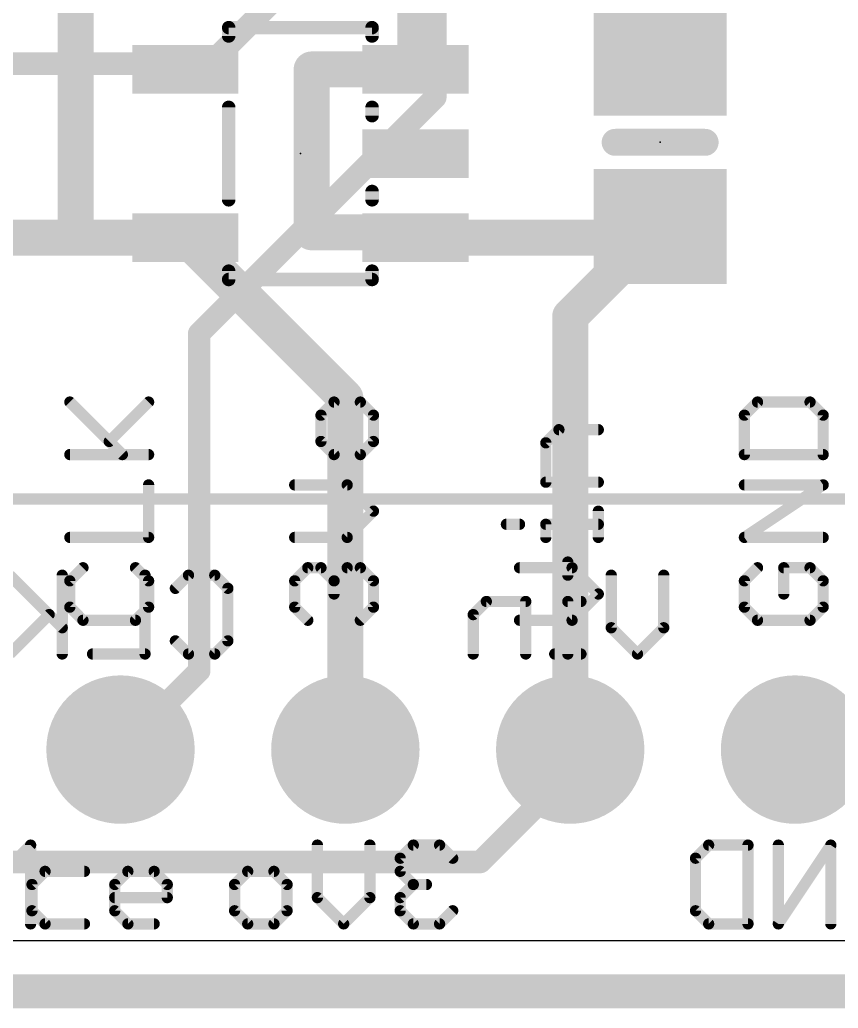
# Model space of a CAD drawing. Extents: x -0.6 to 62.7, y -0.8 to 53.6.
# Drawn here: x 46.36 to 55.61, y -0.76 to 10.4 of the extents above; entities that cross this region are included whole.
import ezdxf

# ---------------------------------------------------------------- set-up
doc = ezdxf.new("R2010")
doc.units = 0
for name, color, linetype in [('1', 12, 'CONTINUOUS'), ('16', 132, 'CONTINUOUS'), ('17', 110, 'CONTINUOUS'), ('20', 53, 'CONTINUOUS'), ('21', 40, 'CONTINUOUS'), ('22', 6, 'CONTINUOUS'), ('23', 40, 'CONTINUOUS')]:
    doc.layers.add(name, color=color, linetype=linetype)

# ---------------------------------------------------------------- blocks, each defined once
blk = doc.blocks.new('RECT')
blk.add_solid([(-0.5, -0.5), (0.5, -0.5), (-0.5, 0.5), (0.5, 0.5)])
blk = doc.blocks.new('ROUNDP')
at = {"const_width": 0.5}
blk.add_lwpolyline([(0, -0.25, 1), (0, 0.25, 1), (0, -0.25)], format="xyb", dxfattribs=at)

msp = doc.modelspace()

# ---------------------------------------------------------------- linework, layer by layer
at = {"layer": '1'}
for points, const_width in [([(46.99, 42.291), (46.99, 7.94)], 0.4064), ([(50.83, 9.84), (50.83, 41.559)], 0.4064), ([(50.83, 9.84), (49.657, 9.84)], 0.4064), ([(49.657, 9.84), (49.657, 8.001)], 0.4064), ([(52.578, 7.051), (53.594, 8.067)], 0.4064), ([(53.467, 7.94), (53.594, 8.067)], 0.4064), ([(49.657, 8.001), (50.83, 8.001)], 0.4064), ([(50.83, 8.001), (50.83, 7.94)], 0.4064), ([(45.847, 7.94), (46.99, 7.94)], 0.4064), ([(46.99, 7.94), (48.23, 7.94)], 0.4064), ([(50.038, 6.132), (48.23, 7.94)], 0.4064), ([(50.83, 7.94), (53.467, 7.94)], 0.4064), ([(52.578, 2.159), (52.578, 7.051)], 0.4064), ([(50.038, 2.159), (50.038, 6.132)], 0.4064), ([(52.578, 1.905), (52.578, 2.159)], 0.254), ([(51.562, 0.889), (52.578, 1.905)], 0.254), ([(36.703, 0.889), (51.562, 0.889)], 0.254), ([(-0.508, -0.508), (62.611, -0.508)], 0.254)]:
    msp.add_lwpolyline(points, dxfattribs=dict(at, const_width=const_width))
for points, const_width in [([(49.657, 9.9416, 1), (49.657, 9.7384)], 0.2032), ([(49.7586, 9.84, 1), (49.5554, 9.84)], 0.2032), ([(50.7284, 9.84, 1), (50.9316, 9.84)], 0.2032), ([(50.83, 9.7384, 1), (50.83, 9.9416)], 0.2032), ([(53.6658, 7.9952, 1), (53.5222, 8.1388)], 0.2032), ([(53.6658, 7.9952, 1), (53.5222, 8.1388)], 0.2032), ([(49.657, 8.1026, 1), (49.657, 7.8994)], 0.2032), ([(50.9316, 8.001, 1), (50.7284, 8.001)], 0.2032), ([(50.83, 7.8994, 1), (50.83, 8.1026)], 0.2032), ([(46.99, 8.0416, 1), (46.99, 7.8384)], 0.2032), ([(46.8884, 7.94, 1), (47.0916, 7.94)], 0.2032), ([(46.99, 7.8384, 1), (46.99, 8.0416)], 0.2032), ([(48.3018, 8.0118, 1), (48.1582, 7.8682)], 0.2032), ([(48.23, 7.8384, 1), (48.23, 8.0416)], 0.2032), ([(49.5554, 8.001, 1), (49.7586, 8.001)], 0.2032), ([(50.83, 8.0416, 1), (50.83, 7.8384)], 0.2032), ([(50.7284, 7.94, 1), (50.9316, 7.94)], 0.2032), ([(53.3952, 8.0118, 1), (53.5388, 7.8682)], 0.2032), ([(53.467, 7.8384, 1), (53.467, 8.0416)], 0.2032), ([(52.6796, 7.051, 1), (52.4764, 7.051)], 0.2032), ([(52.5062, 7.1228, 1), (52.6498, 6.9792)], 0.2032), ([(50.1396, 6.132, 1), (49.9364, 6.132)], 0.2032), ([(49.9662, 6.0602, 1), (50.1098, 6.2038)], 0.2032), ([(49.9364, 2.159, 1), (50.1396, 2.159)], 0.2032), ([(52.4764, 2.159, 1), (52.6796, 2.159)], 0.2032), ([(52.6415, 2.159, 1), (52.5145, 2.159)], 0.127), ([(52.6229, 1.8601, 1), (52.5331, 1.9499)], 0.127), ([(52.5145, 1.905, 1), (52.6415, 1.905)], 0.127), ([(51.562, 0.8255, 1), (51.562, 0.9525)], 0.127), ([(51.5171, 0.9339, 1), (51.6069, 0.8441)], 0.127)]:
    msp.add_lwpolyline(points, format="xyb", dxfattribs=dict(at, const_width=const_width))
at = {"layer": '16', "const_width": 0.254}
for points in [[(51.054, 38.608), (51.054, 9.525)], [(48.514, 9.906), (49.53, 10.922)], [(41.529, 9.906), (48.514, 9.906)], [(51.054, 9.525), (48.387, 6.858)], [(48.387, 6.858), (48.387, 3.048)], [(47.498, 2.159), (48.387, 3.048)], [(-0.508, -0.635), (62.611, -0.635)]]:
    msp.add_lwpolyline(points, dxfattribs=at)
at = {"layer": '16', "const_width": 0.127}
for points in [[(48.4691, 9.9509, 1), (48.5589, 9.8611)], [(48.514, 9.8425, 1), (48.514, 9.9695)], [(51.0989, 9.4801, 1), (51.0091, 9.5699)], [(50.9905, 9.525, 1), (51.1175, 9.525)], [(48.4505, 6.858, 1), (48.3235, 6.858)], [(48.3421, 6.9029, 1), (48.4319, 6.8131)], [(48.4319, 3.0031, 1), (48.3421, 3.0929)], [(48.3235, 3.048, 1), (48.4505, 3.048)], [(47.4531, 2.2039, 1), (47.5429, 2.1141)]]:
    msp.add_lwpolyline(points, format="xyb", dxfattribs=at)
at = {"layer": '20'}
msp.add_line((59.69, 0), (2.54, 0), dxfattribs=at)
at = {"layer": '21'}
for points, const_width in [([(48.72, 10.312), (50.34, 10.312)], 0.1524), ([(48.72, 10.218), (48.72, 10.312)], 0.1524), ([(50.34, 10.312), (50.34, 10.218)], 0.1524), ([(48.72, 8.368), (48.72, 9.412)], 0.1524), ([(50.34, 9.412), (50.34, 9.318)], 0.1524), ([(53.086, 9.017), (54.102, 9.017)], 0.3048), ([(50.34, 8.462), (50.34, 8.368)], 0.1524), ([(48.72, 7.468), (48.72, 7.562)], 0.1524), ([(50.34, 7.562), (50.34, 7.468)], 0.1524), ([(50.34, 7.468), (48.72, 7.468)], 0.1524), ([(47.5189, 5.4905), (46.9257, 6.0837)], 0.127), ([(47.3706, 5.6388), (47.8155, 6.0837)], 0.127), ([(49.9106, 6.0837), (49.7623, 5.9354)], 0.127), ([(50.2072, 6.0837), (49.9106, 6.0837)], 0.127), ([(50.3555, 5.9354), (50.2072, 6.0837)], 0.127), ([(54.694, 6.0837), (54.5457, 5.9354)], 0.127), ([(55.2872, 6.0837), (54.694, 6.0837)], 0.127), ([(55.4355, 5.9354), (55.2872, 6.0837)], 0.127), ([(49.7623, 5.9354), (49.7623, 5.6388)], 0.127), ([(50.3555, 5.6388), (50.3555, 5.9354)], 0.127), ([(54.5457, 5.9354), (54.5457, 5.4905)], 0.127), ([(55.4355, 5.4905), (55.4355, 5.9354)], 0.127), ([(52.3023, 5.6236), (52.4506, 5.7719)], 0.127), ([(52.4506, 5.7719), (52.8955, 5.7719)], 0.127), ([(49.7623, 5.6388), (49.9106, 5.4905)], 0.127), ([(50.2072, 5.4905), (50.3555, 5.6388)], 0.127), ([(52.3023, 5.1787), (52.3023, 5.6236)], 0.127), ([(46.9257, 5.4905), (47.8155, 5.4905)], 0.127), ([(49.9106, 5.4905), (50.2072, 5.4905)], 0.127), ([(54.5457, 5.4905), (55.4355, 5.4905)], 0.127), ([(47.8155, 4.555), (47.8155, 5.1482)], 0.127), ([(50.0589, 5.1482), (49.4657, 5.1482)], 0.127), ([(50.3555, 4.8516), (50.0589, 5.1482)], 0.127), ([(52.8955, 5.1787), (52.3023, 5.1787)], 0.127), ([(54.5457, 4.555), (55.4355, 5.1482)], 0.127), ([(55.4355, 5.1482), (54.5457, 5.1482)], 0.127), ([(50.0589, 4.555), (50.3555, 4.8516)], 0.127), ([(52.8955, 4.555), (52.8955, 4.8516)], 0.127), ([(51.8574, 4.7033), (52.0057, 4.7033)], 0.127), ([(52.3023, 4.555), (52.3023, 4.7033)], 0.127), ([(52.3023, 4.7033), (52.8955, 4.7033)], 0.127), ([(46.9257, 4.555), (47.8155, 4.555)], 0.127), ([(49.4657, 4.555), (50.0589, 4.555)], 0.127), ([(55.4355, 4.555), (54.5457, 4.555)], 0.127), ([(47.074, 4.2127), (46.9257, 4.0644)], 0.127), ([(47.8155, 4.0644), (47.6672, 4.2127)], 0.127), ([(49.4657, 4.0644), (49.614, 4.2127)], 0.127), ([(49.614, 4.2127), (49.7623, 4.2127)], 0.127), ([(49.7623, 4.2127), (49.9106, 4.0644)], 0.127), ([(49.9106, 4.0644), (50.0589, 4.2127)], 0.127), ([(50.0589, 4.2127), (50.2072, 4.2127)], 0.127), ([(50.2072, 4.2127), (50.3555, 4.0644)], 0.127), ([(52.5989, 4.2127), (52.0057, 4.2127)], 0.127), ([(52.8955, 3.9161), (52.5989, 4.2127)], 0.127), ([(54.694, 4.2127), (54.5457, 4.0644)], 0.127), ([(55.2872, 4.2127), (54.9906, 4.2127)], 0.127), ([(54.9906, 4.2127), (54.9906, 3.9161)], 0.127), ([(55.4355, 4.0644), (55.2872, 4.2127)], 0.127), ([(46.9257, 4.0644), (46.9257, 3.7678)], 0.127), ([(47.8155, 3.7678), (47.8155, 4.0644)], 0.127), ([(49.4657, 3.7678), (49.4657, 4.0644)], 0.127), ([(49.9106, 4.0644), (49.9106, 3.9161)], 0.127), ([(50.3555, 4.0644), (50.3555, 3.7678)], 0.127), ([(54.5457, 4.0644), (54.5457, 3.7678)], 0.127), ([(55.4355, 3.7678), (55.4355, 4.0644)], 0.127), ([(52.5989, 3.6195), (52.8955, 3.9161)], 0.127), ([(46.9257, 3.7678), (47.074, 3.6195)], 0.127), ([(47.6672, 3.6195), (47.8155, 3.7678)], 0.127), ([(49.614, 3.6195), (49.4657, 3.7678)], 0.127), ([(50.3555, 3.7678), (50.2072, 3.6195)], 0.127), ([(54.5457, 3.7678), (54.694, 3.6195)], 0.127), ([(55.2872, 3.6195), (55.4355, 3.7678)], 0.127), ([(47.074, 3.6195), (47.6672, 3.6195)], 0.127), ([(52.0057, 3.6195), (52.5989, 3.6195)], 0.127), ([(54.694, 3.6195), (55.2872, 3.6195)], 0.127), ([(46.646, 0.7837), (46.4977, 0.6354)], 0.127), ([(47.0909, 0.7837), (46.646, 0.7837)], 0.127), ([(47.4332, 0.6354), (47.5815, 0.7837)], 0.127), ([(47.5815, 0.7837), (47.8781, 0.7837)], 0.127), ([(47.8781, 0.7837), (48.0264, 0.6354)], 0.127), ([(46.4977, 0.6354), (46.4977, 0.3388)], 0.127), ([(47.4332, 0.3388), (47.4332, 0.6354)], 0.127), ([(48.0264, 0.6354), (48.0264, 0.4871)], 0.127), ([(48.0264, 0.4871), (47.4332, 0.4871)], 0.127), ([(46.4977, 0.3388), (46.646, 0.1905)], 0.127), ([(47.5815, 0.1905), (47.4332, 0.3388)], 0.127), ([(46.646, 0.1905), (47.0909, 0.1905)], 0.127), ([(47.8781, 0.1905), (47.5815, 0.1905)], 0.127)]:
    msp.add_lwpolyline(points, dxfattribs=dict(at, const_width=const_width))
for points, const_width in [([(48.72, 10.3501, 1), (48.72, 10.2739)], 0.0762), ([(48.7581, 10.312, 1), (48.6819, 10.312)], 0.0762), ([(50.3781, 10.312, 1), (50.3019, 10.312)], 0.0762), ([(50.34, 10.2739, 1), (50.34, 10.3501)], 0.0762), ([(48.6819, 10.218, 1), (48.7581, 10.218)], 0.0762), ([(50.3019, 10.218, 1), (50.3781, 10.218)], 0.0762), ([(48.7581, 9.412, 1), (48.6819, 9.412)], 0.0762), ([(50.3781, 9.412, 1), (50.3019, 9.412)], 0.0762), ([(50.3019, 9.318, 1), (50.3781, 9.318)], 0.0762), ([(53.086, 9.0932, 1), (53.086, 8.9408)], 0.1524), ([(54.102, 8.9408, 1), (54.102, 9.0932)], 0.1524), ([(50.3781, 8.462, 1), (50.3019, 8.462)], 0.0762), ([(48.6819, 8.368, 1), (48.7581, 8.368)], 0.0762), ([(50.3019, 8.368, 1), (50.3781, 8.368)], 0.0762), ([(48.7581, 7.562, 1), (48.6819, 7.562)], 0.0762), ([(50.3781, 7.562, 1), (50.3019, 7.562)], 0.0762), ([(48.72, 7.5061, 1), (48.72, 7.4299)], 0.0762), ([(48.6819, 7.468, 1), (48.7581, 7.468)], 0.0762), ([(50.3019, 7.468, 1), (50.3781, 7.468)], 0.0762), ([(50.34, 7.4299, 1), (50.34, 7.5061)], 0.0762), ([(46.9482, 6.1062, 1), (46.9033, 6.0613)], 0.0635), ([(47.838, 6.0613, 1), (47.793, 6.1062)], 0.0635), ([(49.9106, 6.1155, 1), (49.9106, 6.052)], 0.0635), ([(49.9331, 6.0613, 1), (49.8882, 6.1062)], 0.0635), ([(50.2297, 6.1062, 1), (50.1848, 6.0613)], 0.0635), ([(50.2072, 6.052, 1), (50.2072, 6.1155)], 0.0635), ([(54.694, 6.1155, 1), (54.694, 6.052)], 0.0635), ([(54.7165, 6.0613, 1), (54.6716, 6.1062)], 0.0635), ([(55.3097, 6.1062, 1), (55.2648, 6.0613)], 0.0635), ([(55.2872, 6.052, 1), (55.2872, 6.1155)], 0.0635), ([(49.7941, 5.9354, 1), (49.7306, 5.9354)], 0.0635), ([(49.7399, 5.9579, 1), (49.7848, 5.913)], 0.0635), ([(50.3873, 5.9354, 1), (50.3237, 5.9354)], 0.0635), ([(50.333, 5.913, 1), (50.378, 5.9579)], 0.0635), ([(54.5775, 5.9354, 1), (54.514, 5.9354)], 0.0635), ([(54.5233, 5.9579, 1), (54.5682, 5.913)], 0.0635), ([(55.4673, 5.9354, 1), (55.4038, 5.9354)], 0.0635), ([(55.413, 5.913, 1), (55.458, 5.9579)], 0.0635), ([(52.4506, 5.8036, 1), (52.4506, 5.7401)], 0.0635), ([(52.4731, 5.7494, 1), (52.4282, 5.7943)], 0.0635), ([(52.8955, 5.7401, 1), (52.8955, 5.8036)], 0.0635), ([(49.7848, 5.6613, 1), (49.7399, 5.6164)], 0.0635), ([(50.378, 5.6164, 1), (50.333, 5.6613)], 0.0635), ([(47.3482, 5.6613, 1), (47.3931, 5.6164)], 0.0635), ([(49.7306, 5.6388, 1), (49.7941, 5.6388)], 0.0635), ([(50.3237, 5.6388, 1), (50.3873, 5.6388)], 0.0635), ([(52.3341, 5.6236, 1), (52.2706, 5.6236)], 0.0635), ([(52.2799, 5.646, 1), (52.3248, 5.6011)], 0.0635), ([(46.9257, 5.5223, 1), (46.9257, 5.4588)], 0.0635), ([(47.4965, 5.4681, 1), (47.5414, 5.513)], 0.0635), ([(47.8155, 5.4588, 1), (47.8155, 5.5223)], 0.0635), ([(49.9106, 5.5223, 1), (49.9106, 5.4588)], 0.0635), ([(49.8882, 5.4681, 1), (49.9331, 5.513)], 0.0635), ([(50.1848, 5.513, 1), (50.2297, 5.4681)], 0.0635), ([(50.2072, 5.4588, 1), (50.2072, 5.5223)], 0.0635), ([(54.5457, 5.5223, 1), (54.5457, 5.4588)], 0.0635), ([(54.514, 5.4905, 1), (54.5775, 5.4905)], 0.0635), ([(55.4038, 5.4905, 1), (55.4673, 5.4905)], 0.0635), ([(55.4355, 5.4588, 1), (55.4355, 5.5223)], 0.0635), ([(47.8473, 5.1482, 1), (47.7837, 5.1482)], 0.0635), ([(49.4657, 5.1799, 1), (49.4657, 5.1164)], 0.0635), ([(50.0814, 5.1706, 1), (50.0365, 5.1257)], 0.0635), ([(50.0589, 5.1164, 1), (50.0589, 5.1799)], 0.0635), ([(52.3023, 5.2104, 1), (52.3023, 5.1469)], 0.0635), ([(52.2706, 5.1787, 1), (52.3341, 5.1787)], 0.0635), ([(52.8955, 5.1469, 1), (52.8955, 5.2104)], 0.0635), ([(54.5457, 5.1799, 1), (54.5457, 5.1164)], 0.0635), ([(55.4531, 5.1218, 1), (55.4179, 5.1746)], 0.0635), ([(55.4355, 5.1164, 1), (55.4355, 5.1799)], 0.0635), ([(50.378, 4.8292, 1), (50.333, 4.8741)], 0.0635), ([(52.9273, 4.8516, 1), (52.8638, 4.8516)], 0.0635), ([(50.333, 4.8292, 1), (50.378, 4.8741)], 0.0635), ([(51.8574, 4.7351, 1), (51.8574, 4.6716)], 0.0635), ([(52.0057, 4.6716, 1), (52.0057, 4.7351)], 0.0635), ([(52.3023, 4.7351, 1), (52.3023, 4.6716)], 0.0635), ([(52.3341, 4.7033, 1), (52.2706, 4.7033)], 0.0635), ([(52.8955, 4.6716, 1), (52.8955, 4.7351)], 0.0635), ([(46.9257, 4.5868, 1), (46.9257, 4.5233)], 0.0635), ([(47.7837, 4.555, 1), (47.8473, 4.555)], 0.0635), ([(47.8155, 4.5233, 1), (47.8155, 4.5868)], 0.0635), ([(49.4657, 4.5868, 1), (49.4657, 4.5233)], 0.0635), ([(50.0365, 4.5775, 1), (50.0814, 4.5326)], 0.0635), ([(50.0589, 4.5233, 1), (50.0589, 4.5868)], 0.0635), ([(52.2706, 4.555, 1), (52.3341, 4.555)], 0.0635), ([(52.8638, 4.555, 1), (52.9273, 4.555)], 0.0635), ([(54.5457, 4.5868, 1), (54.5457, 4.5233)], 0.0635), ([(54.5281, 4.5814, 1), (54.5634, 4.5286)], 0.0635), ([(55.4355, 4.5233, 1), (55.4355, 4.5868)], 0.0635), ([(47.0965, 4.1902, 1), (47.0516, 4.2351)], 0.0635), ([(47.6897, 4.2351, 1), (47.6448, 4.1902)], 0.0635), ([(49.614, 4.2444, 1), (49.614, 4.1809)], 0.0635), ([(49.6365, 4.1902, 1), (49.5916, 4.2351)], 0.0635), ([(49.7848, 4.2351, 1), (49.7399, 4.1902)], 0.0635), ([(49.7623, 4.1809, 1), (49.7623, 4.2444)], 0.0635), ([(50.0589, 4.2444, 1), (50.0589, 4.1809)], 0.0635), ([(50.0814, 4.1902, 1), (50.0365, 4.2351)], 0.0635), ([(50.2297, 4.2351, 1), (50.1848, 4.1902)], 0.0635), ([(50.2072, 4.1809, 1), (50.2072, 4.2444)], 0.0635), ([(52.0057, 4.2444, 1), (52.0057, 4.1809)], 0.0635), ([(52.6214, 4.2351, 1), (52.5765, 4.1902)], 0.0635), ([(52.5989, 4.1809, 1), (52.5989, 4.2444)], 0.0635), ([(54.7165, 4.1902, 1), (54.6716, 4.2351)], 0.0635), ([(55.0224, 4.2127, 1), (54.9589, 4.2127)], 0.0635), ([(54.9906, 4.2444, 1), (54.9906, 4.1809)], 0.0635), ([(55.3097, 4.2351, 1), (55.2648, 4.1902)], 0.0635), ([(55.2872, 4.1809, 1), (55.2872, 4.2444)], 0.0635), ([(46.9575, 4.0644, 1), (46.894, 4.0644)], 0.0635), ([(46.9033, 4.0868, 1), (46.9482, 4.0419)], 0.0635), ([(47.8473, 4.0644, 1), (47.7837, 4.0644)], 0.0635), ([(47.793, 4.0419, 1), (47.838, 4.0868)], 0.0635), ([(49.4975, 4.0644, 1), (49.434, 4.0644)], 0.0635), ([(49.4433, 4.0868, 1), (49.4882, 4.0419)], 0.0635), ([(49.9424, 4.0644, 1), (49.8789, 4.0644)], 0.0635), ([(49.8882, 4.0868, 1), (49.9331, 4.0419)], 0.0635), ([(49.8882, 4.0419, 1), (49.9331, 4.0868)], 0.0635), ([(50.3873, 4.0644, 1), (50.3237, 4.0644)], 0.0635), ([(50.333, 4.0419, 1), (50.378, 4.0868)], 0.0635), ([(54.5775, 4.0644, 1), (54.514, 4.0644)], 0.0635), ([(54.5233, 4.0868, 1), (54.5682, 4.0419)], 0.0635), ([(55.4673, 4.0644, 1), (55.4038, 4.0644)], 0.0635), ([(55.413, 4.0419, 1), (55.458, 4.0868)], 0.0635), ([(49.8789, 3.9161, 1), (49.9424, 3.9161)], 0.0635), ([(52.918, 3.8936, 1), (52.873, 3.9385)], 0.0635), ([(52.873, 3.8936, 1), (52.918, 3.9385)], 0.0635), ([(54.9589, 3.9161, 1), (55.0224, 3.9161)], 0.0635), ([(46.894, 3.7678, 1), (46.9575, 3.7678)], 0.0635), ([(46.9482, 3.7902, 1), (46.9033, 3.7453)], 0.0635), ([(47.7837, 3.7678, 1), (47.8473, 3.7678)], 0.0635), ([(47.838, 3.7453, 1), (47.793, 3.7902)], 0.0635), ([(49.434, 3.7678, 1), (49.4975, 3.7678)], 0.0635), ([(49.4882, 3.7902, 1), (49.4433, 3.7453)], 0.0635), ([(50.3237, 3.7678, 1), (50.3873, 3.7678)], 0.0635), ([(50.378, 3.7453, 1), (50.333, 3.7902)], 0.0635), ([(54.514, 3.7678, 1), (54.5775, 3.7678)], 0.0635), ([(54.5682, 3.7902, 1), (54.5233, 3.7453)], 0.0635), ([(55.4038, 3.7678, 1), (55.4673, 3.7678)], 0.0635), ([(55.458, 3.7453, 1), (55.413, 3.7902)], 0.0635), ([(47.074, 3.6513, 1), (47.074, 3.5878)], 0.0635), ([(47.0516, 3.597, 1), (47.0965, 3.642)], 0.0635), ([(47.6448, 3.642, 1), (47.6897, 3.597)], 0.0635), ([(47.6672, 3.5878, 1), (47.6672, 3.6513)], 0.0635), ([(49.5916, 3.597, 1), (49.6365, 3.642)], 0.0635), ([(50.1848, 3.642, 1), (50.2297, 3.597)], 0.0635), ([(52.0057, 3.6513, 1), (52.0057, 3.5878)], 0.0635), ([(52.5765, 3.642, 1), (52.6214, 3.597)], 0.0635), ([(52.5989, 3.5878, 1), (52.5989, 3.6513)], 0.0635), ([(54.694, 3.6513, 1), (54.694, 3.5878)], 0.0635), ([(54.6716, 3.597, 1), (54.7165, 3.642)], 0.0635), ([(55.2648, 3.642, 1), (55.3097, 3.597)], 0.0635), ([(55.2872, 3.5878, 1), (55.2872, 3.6513)], 0.0635), ([(46.646, 0.8154, 1), (46.646, 0.7519)], 0.0635), ([(46.6684, 0.7612, 1), (46.6235, 0.8061)], 0.0635), ([(47.0909, 0.7519, 1), (47.0909, 0.8154)], 0.0635), ([(47.5815, 0.8154, 1), (47.5815, 0.7519)], 0.0635), ([(47.6039, 0.7612, 1), (47.559, 0.8061)], 0.0635), ([(47.9005, 0.8061, 1), (47.8556, 0.7612)], 0.0635), ([(47.8781, 0.7519, 1), (47.8781, 0.8154)], 0.0635), ([(46.5294, 0.6354, 1), (46.4659, 0.6354)], 0.0635), ([(46.4752, 0.6578, 1), (46.5201, 0.6129)], 0.0635), ([(47.465, 0.6354, 1), (47.4015, 0.6354)], 0.0635), ([(47.4108, 0.6578, 1), (47.4557, 0.6129)], 0.0635), ([(48.0581, 0.6354, 1), (47.9946, 0.6354)], 0.0635), ([(48.0039, 0.6129, 1), (48.0488, 0.6578)], 0.0635), ([(47.4332, 0.5188, 1), (47.4332, 0.4553)], 0.0635), ([(47.9946, 0.4871, 1), (48.0581, 0.4871)], 0.0635), ([(48.0264, 0.4553, 1), (48.0264, 0.5188)], 0.0635), ([(46.4659, 0.3388, 1), (46.5294, 0.3388)], 0.0635), ([(46.5201, 0.3612, 1), (46.4752, 0.3163)], 0.0635), ([(47.4015, 0.3388, 1), (47.465, 0.3388)], 0.0635), ([(47.4557, 0.3612, 1), (47.4108, 0.3163)], 0.0635), ([(46.646, 0.2223, 1), (46.646, 0.1588)], 0.0635), ([(46.6235, 0.168, 1), (46.6684, 0.213)], 0.0635), ([(47.0909, 0.1588, 1), (47.0909, 0.2223)], 0.0635), ([(47.5815, 0.2223, 1), (47.5815, 0.1588)], 0.0635), ([(47.559, 0.168, 1), (47.6039, 0.213)], 0.0635), ([(47.8781, 0.1588, 1), (47.8781, 0.2223)], 0.0635)]:
    msp.add_lwpolyline(points, format="xyb", dxfattribs=dict(at, const_width=const_width))
at = {"layer": '22', "const_width": 0.127}
for points in [[(1.182, 4.989), (61.182, 4.989)], [(52.5511, 4.2766), (52.5511, 4.1283)], [(46.8397, 3.5351), (46.2466, 4.1283)], [(46.8397, 4.1283), (46.8397, 3.2385)], [(47.7753, 4.1283), (47.7753, 3.2385)], [(48.1176, 3.98), (48.2659, 4.1283)], [(48.2659, 4.1283), (48.5625, 4.1283)], [(48.5625, 4.1283), (48.7108, 3.98)], [(53.0417, 3.5351), (53.0417, 4.1283)], [(53.6349, 4.1283), (53.6349, 3.5351)], [(48.7108, 3.98), (48.7108, 3.3868)], [(51.6308, 3.8317), (51.4825, 3.6834)], [(52.0757, 3.8317), (51.6308, 3.8317)], [(52.0757, 3.2385), (52.0757, 3.8317)], [(52.6993, 3.8317), (52.5511, 3.8317)], [(52.5511, 3.8317), (52.5511, 3.2385)], [(46.6915, 3.6834), (46.2466, 3.2385)], [(51.4825, 3.6834), (51.4825, 3.2385)], [(53.3383, 3.2385), (53.0417, 3.5351)], [(53.6349, 3.5351), (53.3383, 3.2385)], [(48.2659, 3.2385), (48.1176, 3.3868)], [(48.7108, 3.3868), (48.5625, 3.2385)], [(47.7753, 3.2385), (47.1821, 3.2385)], [(48.5625, 3.2385), (48.2659, 3.2385)], [(52.6993, 3.2385), (52.4028, 3.2385)], [(46.4826, 1.0803), (46.186, 0.7837)], [(46.4826, 0.1905), (46.4826, 1.0803)], [(49.7221, 0.4871), (49.7221, 1.0803)], [(50.3153, 1.0803), (50.3153, 0.4871)], [(50.8059, 1.0803), (50.6576, 0.932)], [(51.1025, 1.0803), (50.8059, 1.0803)], [(51.2508, 0.932), (51.1025, 1.0803)], [(53.9936, 0.932), (54.1419, 1.0803)], [(54.1419, 1.0803), (54.5867, 1.0803)], [(54.5867, 1.0803), (54.5867, 0.1905)], [(55.5223, 1.0803), (54.9291, 0.1905)], [(54.9291, 0.1905), (54.9291, 1.0803)], [(55.5223, 0.1905), (55.5223, 1.0803)], [(50.6576, 0.932), (50.6576, 0.7837)], [(53.9936, 0.3388), (53.9936, 0.932)], [(48.7866, 0.6354), (48.9349, 0.7837)], [(48.9349, 0.7837), (49.2315, 0.7837)], [(49.2315, 0.7837), (49.3797, 0.6354)], [(50.6576, 0.7837), (50.8059, 0.6354)], [(48.7866, 0.3388), (48.7866, 0.6354)], [(49.3797, 0.6354), (49.3797, 0.3388)], [(50.8059, 0.6354), (50.6576, 0.4871)], [(50.8059, 0.6354), (50.9542, 0.6354)], [(50.0187, 0.1905), (49.7221, 0.4871)], [(50.3153, 0.4871), (50.0187, 0.1905)], [(50.6576, 0.4871), (50.6576, 0.3388)], [(48.9349, 0.1905), (48.7866, 0.3388)], [(49.3797, 0.3388), (49.2315, 0.1905)], [(50.6576, 0.3388), (50.8059, 0.1905)], [(51.1025, 0.1905), (51.2508, 0.3388)], [(54.1419, 0.1905), (53.9936, 0.3388)], [(49.2315, 0.1905), (48.9349, 0.1905)], [(50.8059, 0.1905), (51.1025, 0.1905)], [(54.5867, 0.1905), (54.1419, 0.1905)]]:
    msp.add_lwpolyline(points, dxfattribs=at)
at = {"layer": '22', "const_width": 0.0635}
for points in [[(52.5828, 4.2766, 1), (52.5193, 4.2766)], [(46.8715, 4.1283, 1), (46.808, 4.1283)], [(47.807, 4.1283, 1), (47.7435, 4.1283)], [(48.2659, 4.16, 1), (48.2659, 4.0965)], [(48.2884, 4.1058, 1), (48.2434, 4.1507)], [(48.5849, 4.1507, 1), (48.54, 4.1058)], [(48.5625, 4.0965, 1), (48.5625, 4.16)], [(52.5193, 4.1283, 1), (52.5828, 4.1283)], [(53.0734, 4.1283, 1), (53.0099, 4.1283)], [(53.6666, 4.1283, 1), (53.6031, 4.1283)], [(48.0952, 4.0024, 1), (48.1401, 3.9575)], [(48.7425, 3.98, 1), (48.679, 3.98)], [(48.6883, 3.9575, 1), (48.7332, 4.0024)], [(51.6308, 3.8634, 1), (51.6308, 3.7999)], [(51.6532, 3.8092, 1), (51.6083, 3.8541)], [(52.1074, 3.8317, 1), (52.0439, 3.8317)], [(52.0757, 3.7999, 1), (52.0757, 3.8634)], [(52.5828, 3.8317, 1), (52.5193, 3.8317)], [(52.5511, 3.8634, 1), (52.5511, 3.7999)], [(52.6993, 3.7999, 1), (52.6993, 3.8634)], [(46.7139, 3.6609, 1), (46.669, 3.7058)], [(51.5142, 3.6834, 1), (51.4507, 3.6834)], [(51.46, 3.7058, 1), (51.5049, 3.6609)], [(46.8173, 3.5126, 1), (46.8622, 3.5575)], [(53.0641, 3.5575, 1), (53.0192, 3.5126)], [(53.6573, 3.5126, 1), (53.6124, 3.5575)], [(53.0099, 3.5351, 1), (53.0734, 3.5351)], [(53.6031, 3.5351, 1), (53.6666, 3.5351)], [(48.1401, 3.4092, 1), (48.0952, 3.3643)], [(48.679, 3.3868, 1), (48.7425, 3.3868)], [(48.7332, 3.3643, 1), (48.6883, 3.4092)], [(46.808, 3.2385, 1), (46.8715, 3.2385)], [(47.1821, 3.2703, 1), (47.1821, 3.2067)], [(47.7435, 3.2385, 1), (47.807, 3.2385)], [(47.7753, 3.2067, 1), (47.7753, 3.2703)], [(48.2659, 3.2703, 1), (48.2659, 3.2067)], [(48.2434, 3.216, 1), (48.2884, 3.261)], [(48.54, 3.261, 1), (48.5849, 3.216)], [(48.5625, 3.2067, 1), (48.5625, 3.2703)], [(51.4507, 3.2385, 1), (51.5142, 3.2385)], [(52.0439, 3.2385, 1), (52.1074, 3.2385)], [(52.4028, 3.2703, 1), (52.4028, 3.2067)], [(52.5193, 3.2385, 1), (52.5828, 3.2385)], [(52.6993, 3.2067, 1), (52.6993, 3.2703)], [(53.3158, 3.261, 1), (53.3607, 3.216)], [(53.3158, 3.216, 1), (53.3607, 3.261)], [(46.5144, 1.0803, 1), (46.4509, 1.0803)], [(46.5051, 1.0578, 1), (46.4602, 1.1027)], [(49.7538, 1.0803, 1), (49.6903, 1.0803)], [(50.347, 1.0803, 1), (50.2835, 1.0803)], [(50.8059, 1.112, 1), (50.8059, 1.0485)], [(50.8284, 1.0578, 1), (50.7834, 1.1027)], [(51.1249, 1.1027, 1), (51.08, 1.0578)], [(51.1025, 1.0485, 1), (51.1025, 1.112)], [(54.1419, 1.112, 1), (54.1419, 1.0485)], [(54.1643, 1.0578, 1), (54.1194, 1.1027)], [(54.6185, 1.0803, 1), (54.555, 1.0803)], [(54.5867, 1.0485, 1), (54.5867, 1.112)], [(54.9608, 1.0803, 1), (54.8973, 1.0803)], [(55.554, 1.0803, 1), (55.4905, 1.0803)], [(55.5487, 1.0626, 1), (55.4958, 1.0979)], [(50.6894, 0.932, 1), (50.6259, 0.932)], [(50.6352, 0.9544, 1), (50.6801, 0.9095)], [(51.2283, 0.9095, 1), (51.2732, 0.9544)], [(54.0253, 0.932, 1), (53.9618, 0.932)], [(53.9711, 0.9544, 1), (54.016, 0.9095)], [(48.9349, 0.8154, 1), (48.9349, 0.7519)], [(48.9573, 0.7612, 1), (48.9124, 0.8061)], [(49.2539, 0.8061, 1), (49.209, 0.7612)], [(49.2315, 0.7519, 1), (49.2315, 0.8154)], [(50.6259, 0.7837, 1), (50.6894, 0.7837)], [(50.6801, 0.8061, 1), (50.6352, 0.7612)], [(48.8183, 0.6354, 1), (48.7548, 0.6354)], [(48.7641, 0.6578, 1), (48.809, 0.6129)], [(49.4115, 0.6354, 1), (49.348, 0.6354)], [(49.3573, 0.6129, 1), (49.4022, 0.6578)], [(50.8059, 0.6671, 1), (50.8059, 0.6036)], [(50.8284, 0.6129, 1), (50.7834, 0.6578)], [(50.7834, 0.6129, 1), (50.8284, 0.6578)], [(50.9542, 0.6036, 1), (50.9542, 0.6671)], [(49.6903, 0.4871, 1), (49.7538, 0.4871)], [(49.7445, 0.5095, 1), (49.6996, 0.4646)], [(50.2835, 0.4871, 1), (50.347, 0.4871)], [(50.3377, 0.4646, 1), (50.2928, 0.5095)], [(50.6894, 0.4871, 1), (50.6259, 0.4871)], [(50.6352, 0.5095, 1), (50.6801, 0.4646)], [(48.809, 0.3612, 1), (48.7641, 0.3163)], [(48.7548, 0.3388, 1), (48.8183, 0.3388)], [(49.348, 0.3388, 1), (49.4115, 0.3388)], [(49.4022, 0.3163, 1), (49.3573, 0.3612)], [(50.6259, 0.3388, 1), (50.6894, 0.3388)], [(50.6801, 0.3612, 1), (50.6352, 0.3163)], [(51.2732, 0.3163, 1), (51.2283, 0.3612)], [(53.9618, 0.3388, 1), (54.0253, 0.3388)], [(54.016, 0.3612, 1), (53.9711, 0.3163)], [(48.9349, 0.2223, 1), (48.9349, 0.1588)], [(48.9124, 0.168, 1), (48.9573, 0.213)], [(49.209, 0.213, 1), (49.2539, 0.168)], [(49.2315, 0.1588, 1), (49.2315, 0.2223)], [(49.9962, 0.213, 1), (50.0411, 0.168)], [(49.9962, 0.168, 1), (50.0411, 0.213)], [(50.8059, 0.2223, 1), (50.8059, 0.1588)], [(50.7834, 0.168, 1), (50.8284, 0.213)], [(51.08, 0.213, 1), (51.1249, 0.168)], [(51.1025, 0.1588, 1), (51.1025, 0.2223)], [(54.1419, 0.2223, 1), (54.1419, 0.1588)], [(54.1194, 0.168, 1), (54.1643, 0.213)], [(54.5867, 0.1588, 1), (54.5867, 0.2223)], [(54.9027, 0.2081, 1), (54.9555, 0.1729)], [(46.4509, 0.1905, 1), (46.5144, 0.1905)], [(54.555, 0.1905, 1), (54.6185, 0.1905)], [(54.8973, 0.1905, 1), (54.9608, 0.1905)], [(55.4905, 0.1905, 1), (55.554, 0.1905)]]:
    msp.add_lwpolyline(points, format="xyb", dxfattribs=at)
at = {"layer": '23'}
for p in [(53.594, 9.017), (49.53, 8.89)]:
    msp.add_point(p, dxfattribs=at)

# ---------------------------------------------------------------- block references
at = {"layer": '1', "rotation": 90}
for p, xscale, yscale in [((53.594, 9.967), 1.3, 1.5), ((48.23, 9.84), 0.55, 1.2), ((50.83, 9.84), 0.55, 1.2), ((50.83, 8.89), 0.55, 1.2), ((53.594, 8.067), 1.3, 1.5), ((48.23, 7.94), 0.55, 1.2), ((50.83, 7.94), 0.55, 1.2)]:
    msp.add_blockref('RECT', p, dxfattribs=dict(at, xscale=xscale, yscale=yscale))
at = {"layer": '17', "xscale": 1.6764, "yscale": 1.6764, "rotation": 270}
for p in [(47.498, 2.159), (47.498, 2.159), (50.038, 2.159), (50.038, 2.159), (52.578, 2.159), (52.578, 2.159), (55.118, 2.159), (55.118, 2.159)]:
    msp.add_blockref('ROUNDP', p, dxfattribs=at)

doc.saveas('drawing.dxf')
